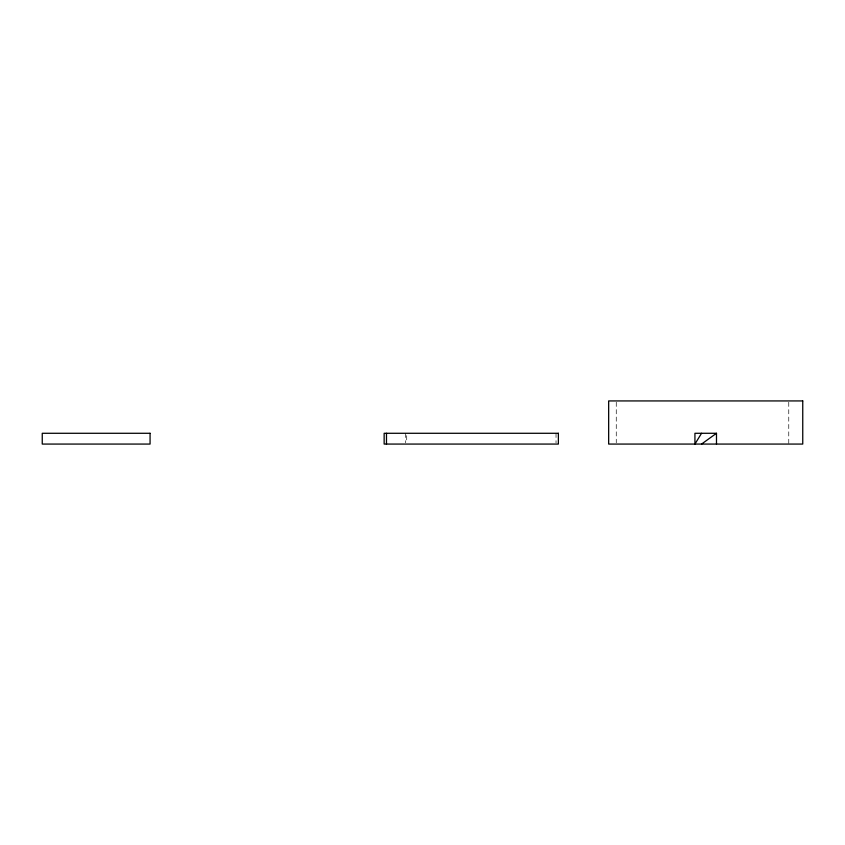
<?xml version="1.0" encoding="UTF-8"?>
<svg xmlns="http://www.w3.org/2000/svg" width="845" height="845" viewBox="0 0 845 845"><rect width="100%" height="100%" fill="white"/><g stroke="black" fill="none" stroke-linecap="round" stroke-linejoin="round"><path stroke-width="0.63" stroke-dasharray="4.22 3.17" d="M788.765 402.241L788.765 444.069M616.259 402.241L616.259 442.759M556.031 433.284L556.031 442.864M406.709 435.682L406.709 442.864M405.695 433.284L405.695 442.864"/><path stroke-width="1.27" d="M701.551 433.284L694.928 444.069L694.928 433.284L716.486 433.284L716.486 444.069M701.551 444.069L716.486 433.284M386.482 433.284L386.482 444.069M802.75 400.931L608.664 400.931L608.664 444.069L802.75 444.069L802.75 400.931M150.072 433.284L42.25 433.284L42.25 444.069L150.072 444.069L150.072 433.284M558.365 433.284L384.148 433.284L384.148 444.069L558.365 444.069L558.365 433.284"/></g></svg>
